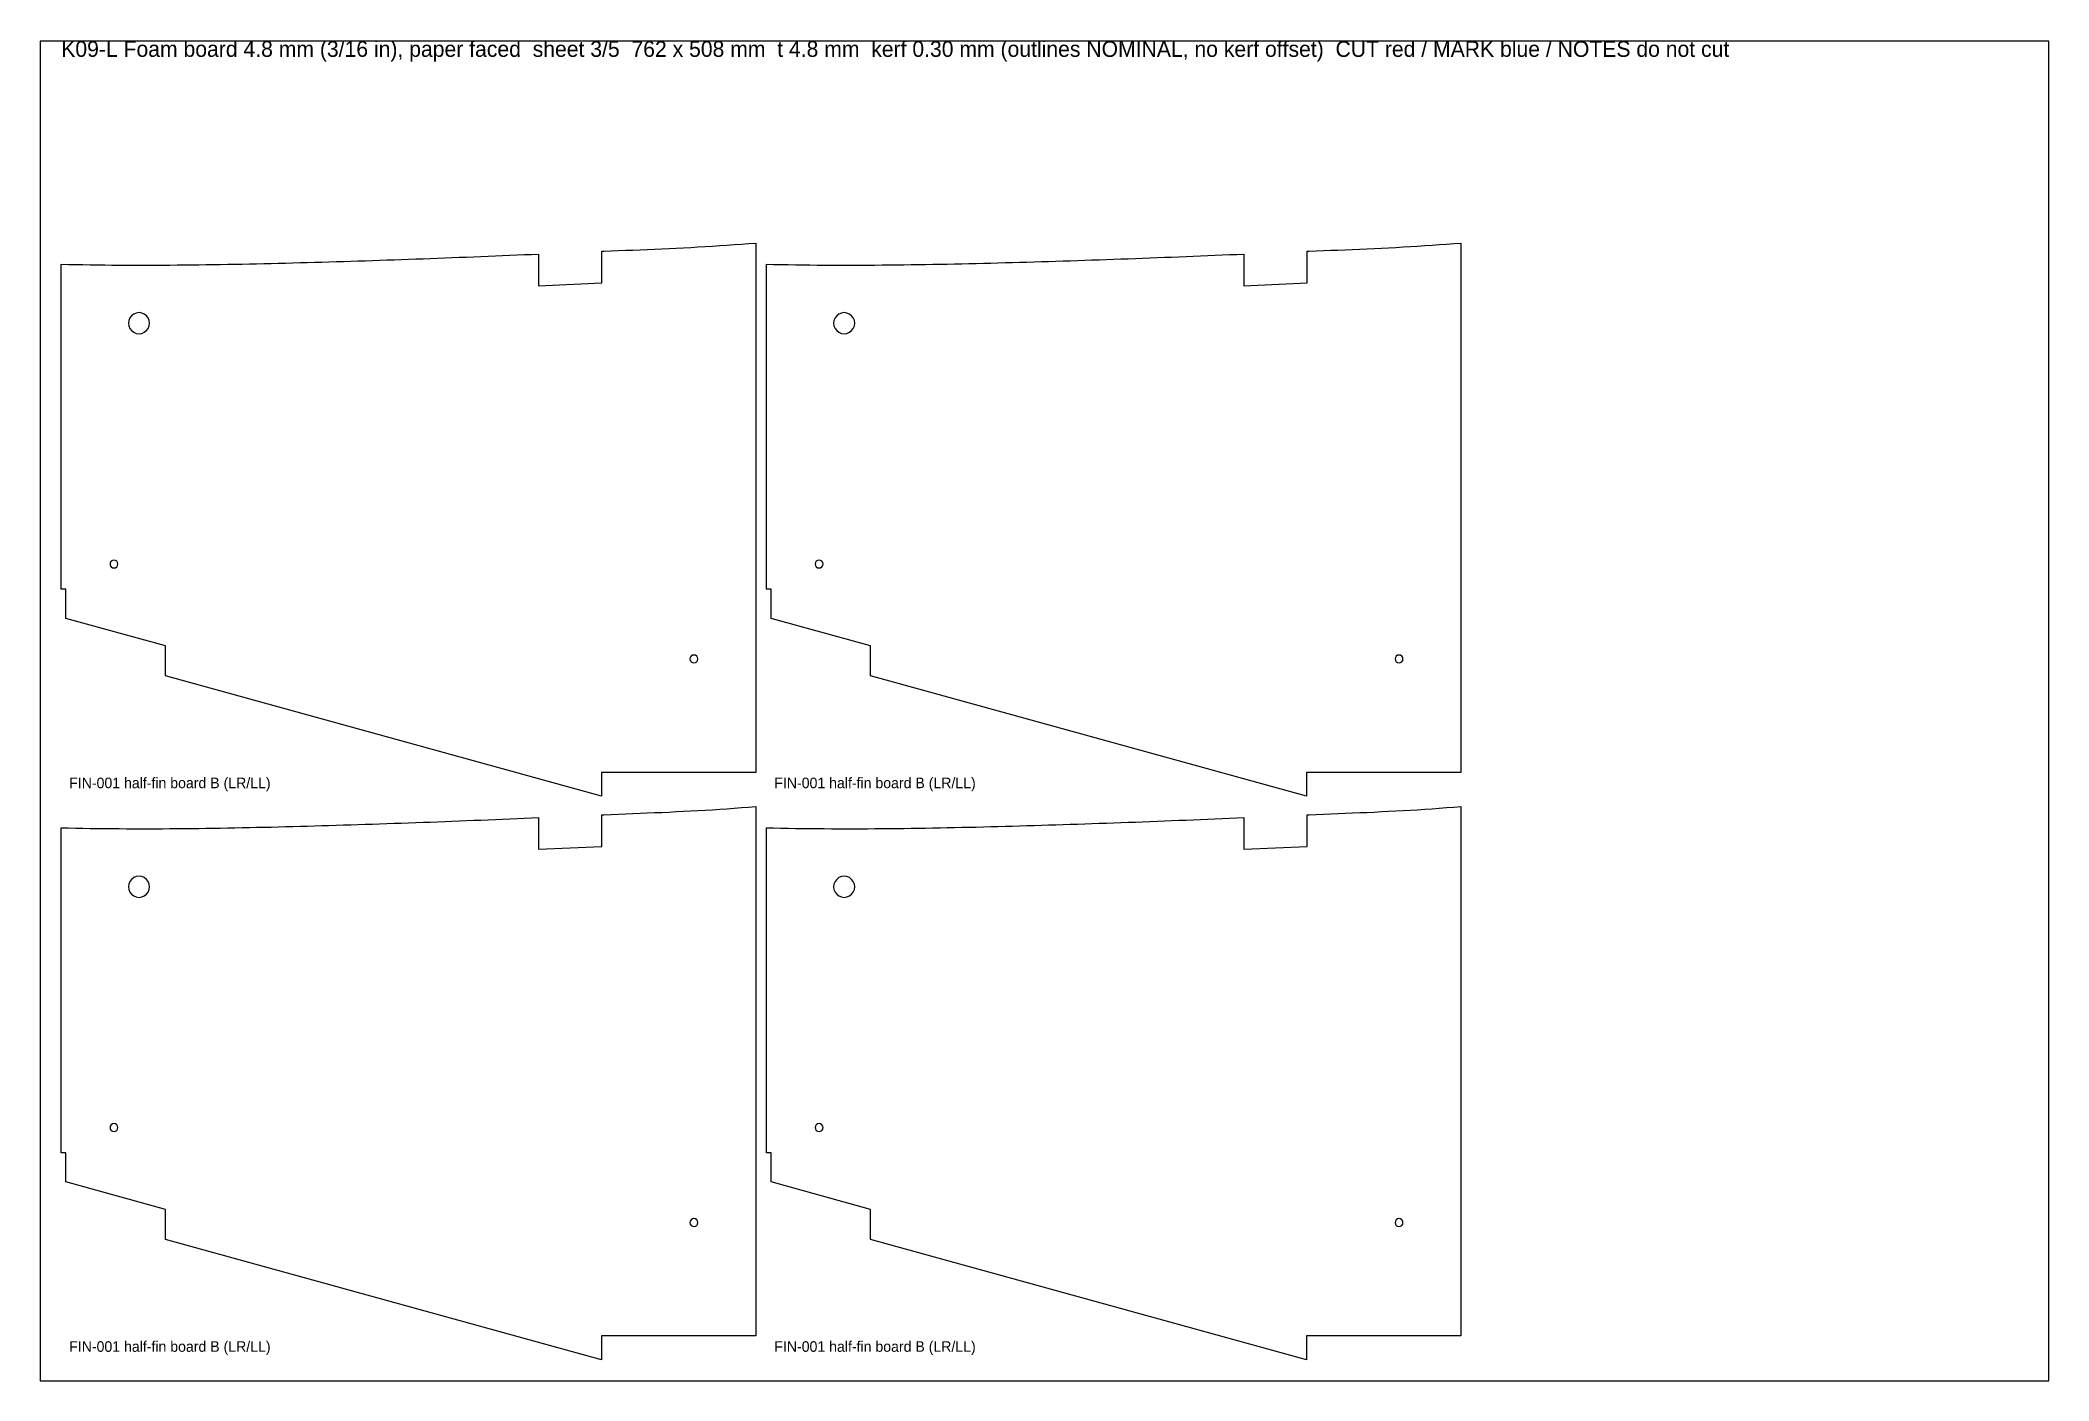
# Model space of a CAD drawing. Header units: millimetres. Extents: x 0 to 762, y 0 to 508.
import ezdxf

# ---------------------------------------------------------------- set-up
doc = ezdxf.new("R2010")
doc.units = ezdxf.units.MM
for name, color, linetype in [('CUT', 1, 'CONTINUOUS'), ('MARK', 5, 'CONTINUOUS'), ('NOTES', 7, 'CONTINUOUS')]:
    doc.layers.add(name, color=color, linetype=linetype)

msp = doc.modelspace()

# ---------------------------------------------------------------- linework, layer by layer
at = {"layer": 'CUT'}
for points in [[(8, 423.4051), (10.7448, 423.3302), (13.4896, 423.2792), (16.2344, 423.2283), (18.9792, 423.1773), (21.724, 423.1263), (24.4688, 423.0902), (27.2135, 423.0739), (29.9583, 423.0577), (32.7031, 423.0414), (35.4479, 423.0252), (38.1927, 423.0122), (40.9375, 423.0259), (43.6823, 423.0395), (46.4271, 423.0532), (49.1719, 423.0669), (51.9167, 423.0805), (54.6615, 423.1056), (57.4063, 423.1427), (60.151, 423.1798), (62.8958, 423.2168), (65.6406, 423.2539), (68.3854, 423.291), (71.1302, 423.3398), (73.875, 423.3958), (76.6198, 423.4519), (79.3646, 423.5079), (82.1094, 423.564), (84.8542, 423.62), (87.599, 423.6843), (90.3438, 423.7548), (93.0885, 423.8254), (95.8333, 423.896), (98.5781, 423.9665), (101.3229, 424.0371), (104.0677, 424.1128), (106.8125, 424.1962), (109.5573, 424.2796), (112.3021, 424.363), (115.0469, 424.4465), (117.7917, 424.5299), (120.5365, 424.6151), (123.2812, 424.7081), (126.026, 424.8012), (128.7708, 424.8943), (131.5156, 424.9874), (134.2604, 425.0805), (137.0052, 425.1735), (139.75, 425.2748), (142.4948, 425.3762), (145.2396, 425.4776), (147.9844, 425.5789), (150.7292, 425.6803), (153.474, 425.7817), (156.2188, 425.8895), (158.9635, 425.998), (161.7083, 426.1066), (164.4531, 426.2151), (167.1979, 426.3236), (169.9427, 426.4322), (172.6875, 426.5456), (175.4323, 426.6592), (178.1771, 426.7728), (180.9219, 426.8864), (183.6667, 427), (186.4115, 427.1151), (189.1, 427.2315), (189.1, 415.2315), (213.1, 416.2671), (213.1, 428.2671), (213.8594, 428.2977), (216.6042, 428.4127), (219.349, 428.5281), (222.0937, 428.6436), (224.8385, 428.7591), (227.5833, 428.8767), (230.3281, 428.9997), (233.0729, 429.1226), (235.8177, 429.2455), (238.5625, 429.3706), (241.3073, 429.505), (244.0521, 429.6395), (246.7969, 429.7739), (249.5417, 429.9235), (252.2865, 430.0822), (255.0313, 430.2409), (257.776, 430.4227), (260.5208, 430.6176), (263.2656, 430.8166), (266.0104, 431.0278), (268.7552, 431.2273), (271.5, 431.4), (271.5, 230.7), (212.9, 230.7), (212.9, 221.7), (47.5, 267.3081), (47.5, 278.6813), (9.75, 289.0907), (9.75, 300.2), (8, 300.2)], [(275.5, 423.4051), (278.2448, 423.3302), (280.9896, 423.2792), (283.7344, 423.2283), (286.4792, 423.1773), (289.224, 423.1263), (291.9688, 423.0902), (294.7135, 423.0739), (297.4583, 423.0577), (300.2031, 423.0414), (302.9479, 423.0252), (305.6927, 423.0122), (308.4375, 423.0259), (311.1823, 423.0395), (313.9271, 423.0532), (316.6719, 423.0669), (319.4167, 423.0805), (322.1615, 423.1056), (324.9062, 423.1427), (327.651, 423.1798), (330.3958, 423.2168), (333.1406, 423.2539), (335.8854, 423.291), (338.6302, 423.3398), (341.375, 423.3958), (344.1198, 423.4519), (346.8646, 423.5079), (349.6094, 423.564), (352.3542, 423.62), (355.099, 423.6843), (357.8438, 423.7548), (360.5885, 423.8254), (363.3333, 423.896), (366.0781, 423.9665), (368.8229, 424.0371), (371.5677, 424.1128), (374.3125, 424.1962), (377.0573, 424.2796), (379.8021, 424.363), (382.5469, 424.4465), (385.2917, 424.5299), (388.0365, 424.6151), (390.7812, 424.7081), (393.526, 424.8012), (396.2708, 424.8943), (399.0156, 424.9874), (401.7604, 425.0805), (404.5052, 425.1735), (407.25, 425.2748), (409.9948, 425.3762), (412.7396, 425.4776), (415.4844, 425.5789), (418.2292, 425.6803), (420.974, 425.7817), (423.7188, 425.8895), (426.4635, 425.998), (429.2083, 426.1066), (431.9531, 426.2151), (434.6979, 426.3236), (437.4427, 426.4322), (440.1875, 426.5456), (442.9323, 426.6592), (445.6771, 426.7728), (448.4219, 426.8864), (451.1667, 427), (453.9115, 427.1151), (456.6, 427.2315), (456.6, 415.2315), (480.6, 416.2671), (480.6, 428.2671), (481.3594, 428.2977), (484.1042, 428.4127), (486.849, 428.5281), (489.5937, 428.6436), (492.3385, 428.7591), (495.0833, 428.8767), (497.8281, 428.9997), (500.5729, 429.1226), (503.3177, 429.2455), (506.0625, 429.3706), (508.8073, 429.505), (511.5521, 429.6395), (514.2969, 429.7739), (517.0417, 429.9235), (519.7865, 430.0822), (522.5312, 430.2409), (525.276, 430.4227), (528.0208, 430.6176), (530.7656, 430.8166), (533.5104, 431.0278), (536.2552, 431.2273), (539, 431.4), (539, 230.7), (480.4, 230.7), (480.4, 221.7), (315, 267.3081), (315, 278.6813), (277.25, 289.0907), (277.25, 300.2), (275.5, 300.2)], [(41.5, 401.013), (41.3637, 402.0483), (40.9641, 403.013), (40.3284, 403.8414), (39.5, 404.4771), (38.5353, 404.8767), (37.5, 405.013), (36.4647, 404.8767), (35.5, 404.4771), (34.6716, 403.8414), (34.0359, 403.013), (33.6363, 402.0483), (33.5, 401.013), (33.6363, 399.9777), (34.0359, 399.013), (34.6716, 398.1846), (35.5, 397.5489), (36.4647, 397.1493), (37.5, 397.013), (38.5353, 397.1493), (39.5, 397.5489), (40.3284, 398.1846), (40.9641, 399.013), (41.3637, 399.9777)], [(309, 401.013), (308.8637, 402.0483), (308.4641, 403.013), (307.8284, 403.8414), (307, 404.4771), (306.0353, 404.8767), (305, 405.013), (303.9647, 404.8767), (303, 404.4771), (302.1716, 403.8414), (301.5359, 403.013), (301.1363, 402.0483), (301, 401.013), (301.1363, 399.9777), (301.5359, 399.013), (302.1716, 398.1846), (303, 397.5489), (303.9647, 397.1493), (305, 397.013), (306.0353, 397.1493), (307, 397.5489), (307.8284, 398.1846), (308.4641, 399.013), (308.8637, 399.9777)], [(8, 209.7051), (10.7448, 209.6302), (13.4896, 209.5792), (16.2344, 209.5283), (18.9792, 209.4773), (21.724, 209.4263), (24.4688, 209.3902), (27.2135, 209.3739), (29.9583, 209.3577), (32.7031, 209.3414), (35.4479, 209.3252), (38.1927, 209.3122), (40.9375, 209.3259), (43.6823, 209.3395), (46.4271, 209.3532), (49.1719, 209.3669), (51.9167, 209.3805), (54.6615, 209.4056), (57.4063, 209.4427), (60.151, 209.4798), (62.8958, 209.5168), (65.6406, 209.5539), (68.3854, 209.591), (71.1302, 209.6398), (73.875, 209.6958), (76.6198, 209.7519), (79.3646, 209.8079), (82.1094, 209.864), (84.8542, 209.92), (87.599, 209.9843), (90.3438, 210.0548), (93.0885, 210.1254), (95.8333, 210.196), (98.5781, 210.2665), (101.3229, 210.3371), (104.0677, 210.4128), (106.8125, 210.4962), (109.5573, 210.5796), (112.3021, 210.663), (115.0469, 210.7465), (117.7917, 210.8299), (120.5365, 210.9151), (123.2812, 211.0081), (126.026, 211.1012), (128.7708, 211.1943), (131.5156, 211.2874), (134.2604, 211.3805), (137.0052, 211.4735), (139.75, 211.5748), (142.4948, 211.6762), (145.2396, 211.7776), (147.9844, 211.8789), (150.7292, 211.9803), (153.474, 212.0817), (156.2188, 212.1895), (158.9635, 212.298), (161.7083, 212.4066), (164.4531, 212.5151), (167.1979, 212.6236), (169.9427, 212.7322), (172.6875, 212.8456), (175.4323, 212.9592), (178.1771, 213.0728), (180.9219, 213.1864), (183.6667, 213.3), (186.4115, 213.4151), (189.1, 213.5315), (189.1, 201.5315), (213.1, 202.5671), (213.1, 214.5671), (213.8594, 214.5977), (216.6042, 214.7127), (219.349, 214.8281), (222.0937, 214.9436), (224.8385, 215.0591), (227.5833, 215.1767), (230.3281, 215.2997), (233.0729, 215.4226), (235.8177, 215.5455), (238.5625, 215.6706), (241.3073, 215.805), (244.0521, 215.9395), (246.7969, 216.0739), (249.5417, 216.2235), (252.2865, 216.3822), (255.0313, 216.5409), (257.776, 216.7227), (260.5208, 216.9176), (263.2656, 217.1166), (266.0104, 217.3278), (268.7552, 217.5273), (271.5, 217.7), (271.5, 17), (212.9, 17), (212.9, 8), (47.5, 53.6081), (47.5, 64.9813), (9.75, 75.3907), (9.75, 86.5), (8, 86.5)], [(275.5, 209.7051), (278.2448, 209.6302), (280.9896, 209.5792), (283.7344, 209.5283), (286.4792, 209.4773), (289.224, 209.4263), (291.9688, 209.3902), (294.7135, 209.3739), (297.4583, 209.3577), (300.2031, 209.3414), (302.9479, 209.3252), (305.6927, 209.3122), (308.4375, 209.3259), (311.1823, 209.3395), (313.9271, 209.3532), (316.6719, 209.3669), (319.4167, 209.3805), (322.1615, 209.4056), (324.9062, 209.4427), (327.651, 209.4798), (330.3958, 209.5168), (333.1406, 209.5539), (335.8854, 209.591), (338.6302, 209.6398), (341.375, 209.6958), (344.1198, 209.7519), (346.8646, 209.8079), (349.6094, 209.864), (352.3542, 209.92), (355.099, 209.9843), (357.8438, 210.0548), (360.5885, 210.1254), (363.3333, 210.196), (366.0781, 210.2665), (368.8229, 210.3371), (371.5677, 210.4128), (374.3125, 210.4962), (377.0573, 210.5796), (379.8021, 210.663), (382.5469, 210.7465), (385.2917, 210.8299), (388.0365, 210.9151), (390.7812, 211.0081), (393.526, 211.1012), (396.2708, 211.1943), (399.0156, 211.2874), (401.7604, 211.3805), (404.5052, 211.4735), (407.25, 211.5748), (409.9948, 211.6762), (412.7396, 211.7776), (415.4844, 211.8789), (418.2292, 211.9803), (420.974, 212.0817), (423.7188, 212.1895), (426.4635, 212.298), (429.2083, 212.4066), (431.9531, 212.5151), (434.6979, 212.6236), (437.4427, 212.7322), (440.1875, 212.8456), (442.9323, 212.9592), (445.6771, 213.0728), (448.4219, 213.1864), (451.1667, 213.3), (453.9115, 213.4151), (456.6, 213.5315), (456.6, 201.5315), (480.6, 202.5671), (480.6, 214.5671), (481.3594, 214.5977), (484.1042, 214.7127), (486.849, 214.8281), (489.5937, 214.9436), (492.3385, 215.0591), (495.0833, 215.1767), (497.8281, 215.2997), (500.5729, 215.4226), (503.3177, 215.5455), (506.0625, 215.6706), (508.8073, 215.805), (511.5521, 215.9395), (514.2969, 216.0739), (517.0417, 216.2235), (519.7865, 216.3822), (522.5312, 216.5409), (525.276, 216.7227), (528.0208, 216.9176), (530.7656, 217.1166), (533.5104, 217.3278), (536.2552, 217.5273), (539, 217.7), (539, 17), (480.4, 17), (480.4, 8), (315, 53.6081), (315, 64.9813), (277.25, 75.3907), (277.25, 86.5), (275.5, 86.5)], [(41.5, 187.313), (41.3637, 188.3483), (40.9641, 189.313), (40.3284, 190.1414), (39.5, 190.7771), (38.5353, 191.1767), (37.5, 191.313), (36.4647, 191.1767), (35.5, 190.7771), (34.6716, 190.1414), (34.0359, 189.313), (33.6363, 188.3483), (33.5, 187.313), (33.6363, 186.2777), (34.0359, 185.313), (34.6716, 184.4846), (35.5, 183.8489), (36.4647, 183.4493), (37.5, 183.313), (38.5353, 183.4493), (39.5, 183.8489), (40.3284, 184.4846), (40.9641, 185.313), (41.3637, 186.2777)], [(309, 187.313), (308.8637, 188.3483), (308.4641, 189.313), (307.8284, 190.1414), (307, 190.7771), (306.0353, 191.1767), (305, 191.313), (303.9647, 191.1767), (303, 190.7771), (302.1716, 190.1414), (301.5359, 189.313), (301.1363, 188.3483), (301, 187.313), (301.1363, 186.2777), (301.5359, 185.313), (302.1716, 184.4846), (303, 183.8489), (303.9647, 183.4493), (305, 183.313), (306.0353, 183.4493), (307, 183.8489), (307.8284, 184.4846), (308.4641, 185.313), (308.8637, 186.2777)]]:
    msp.add_lwpolyline(points, close=True, dxfattribs=at)
at = {"layer": 'MARK'}
for points in [[(29.5, 309.7), (29.3858, 310.274), (29.0607, 310.7607), (28.574, 311.0858), (28, 311.2), (27.426, 311.0858), (26.9393, 310.7607), (26.6142, 310.274), (26.5, 309.7), (26.6142, 309.126), (26.9393, 308.6393), (27.426, 308.3142), (28, 308.2), (28.574, 308.3142), (29.0607, 308.6393), (29.3858, 309.126)], [(297, 309.7), (296.8858, 310.274), (296.5607, 310.7607), (296.074, 311.0858), (295.5, 311.2), (294.926, 311.0858), (294.4393, 310.7607), (294.1142, 310.274), (294, 309.7), (294.1142, 309.126), (294.4393, 308.6393), (294.926, 308.3142), (295.5, 308.2), (296.074, 308.3142), (296.5607, 308.6393), (296.8858, 309.126)], [(249.5, 273.7), (249.3858, 274.274), (249.0607, 274.7607), (248.574, 275.0858), (248, 275.2), (247.426, 275.0858), (246.9393, 274.7607), (246.6142, 274.274), (246.5, 273.7), (246.6142, 273.126), (246.9393, 272.6393), (247.426, 272.3142), (248, 272.2), (248.574, 272.3142), (249.0607, 272.6393), (249.3858, 273.126)], [(517, 273.7), (516.8858, 274.274), (516.5607, 274.7607), (516.074, 275.0858), (515.5, 275.2), (514.926, 275.0858), (514.4393, 274.7607), (514.1142, 274.274), (514, 273.7), (514.1142, 273.126), (514.4393, 272.6393), (514.926, 272.3142), (515.5, 272.2), (516.074, 272.3142), (516.5607, 272.6393), (516.8858, 273.126)], [(29.5, 96), (29.3858, 96.574), (29.0607, 97.0607), (28.574, 97.3858), (28, 97.5), (27.426, 97.3858), (26.9393, 97.0607), (26.6142, 96.574), (26.5, 96), (26.6142, 95.426), (26.9393, 94.9393), (27.426, 94.6142), (28, 94.5), (28.574, 94.6142), (29.0607, 94.9393), (29.3858, 95.426)], [(297, 96), (296.8858, 96.574), (296.5607, 97.0607), (296.074, 97.3858), (295.5, 97.5), (294.926, 97.3858), (294.4393, 97.0607), (294.1142, 96.574), (294, 96), (294.1142, 95.426), (294.4393, 94.9393), (294.926, 94.6142), (295.5, 94.5), (296.074, 94.6142), (296.5607, 94.9393), (296.8858, 95.426)], [(249.5, 60), (249.3858, 60.574), (249.0607, 61.0607), (248.574, 61.3858), (248, 61.5), (247.426, 61.3858), (246.9393, 61.0607), (246.6142, 60.574), (246.5, 60), (246.6142, 59.426), (246.9393, 58.9393), (247.426, 58.6142), (248, 58.5), (248.574, 58.6142), (249.0607, 58.9393), (249.3858, 59.426)], [(517, 60), (516.8858, 60.574), (516.5607, 61.0607), (516.074, 61.3858), (515.5, 61.5), (514.926, 61.3858), (514.4393, 61.0607), (514.1142, 60.574), (514, 60), (514.1142, 59.426), (514.4393, 58.9393), (514.926, 58.6142), (515.5, 58.5), (516.074, 58.6142), (516.5607, 58.9393), (516.8858, 59.426)]]:
    msp.add_lwpolyline(points, close=True, dxfattribs=at)
at = {"layer": 'NOTES'}
msp.add_lwpolyline([(0, 0), (762, 0), (762, 508), (0, 508)], close=True, dxfattribs=at)

# ---------------------------------------------------------------- texts
for s, height, p in [('K09-L Foam board 4.8 mm (3/16 in), paper faced  sheet 3/5  762 x 508 mm  t 4.8 mm  kerf 0.30 mm (outlines NOMINAL, no kerf offset)  CUT red / MARK blue / NOTES do not cut', 6, (8, 502)), ('FIN-001 half-fin board B (LR/LL)', 4, (11, 224.7)), ('FIN-001 half-fin board B (LR/LL)', 4, (278.5, 224.7)), ('FIN-001 half-fin board B (LR/LL)', 4, (11, 11)), ('FIN-001 half-fin board B (LR/LL)', 4, (278.5, 11))]:
    msp.add_text(s, height=height, dxfattribs=at).set_placement(p)

doc.saveas('drawing.dxf')
